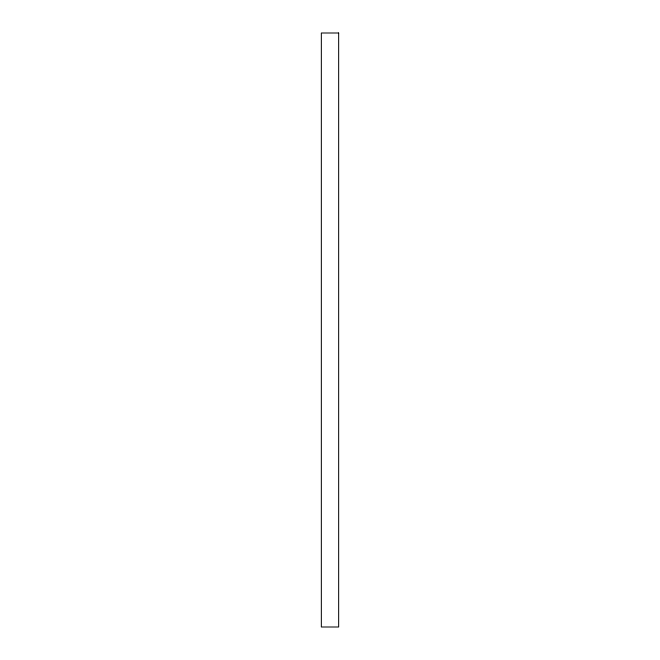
<?xml version="1.0" encoding="UTF-8"?>
<svg xmlns="http://www.w3.org/2000/svg" width="660" height="660" viewBox="0 0 660 660"><rect width="100%" height="100%" fill="white"/><g stroke="black" fill="none" stroke-linecap="round" stroke-linejoin="round"><path stroke-width="0.99" d="M338.662 33L321.337 33L321.337 627L338.662 627L338.662 33"/></g></svg>
